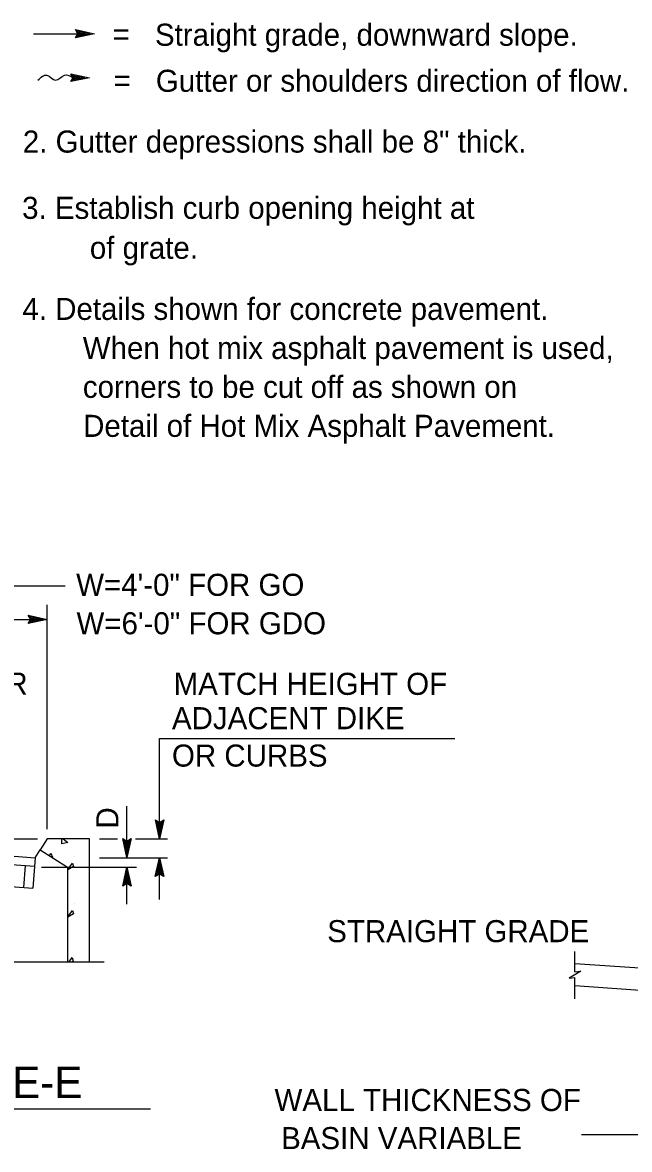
# Model space of a CAD drawing. Extents: x -894 to 866, y -476 to 714.
# Drawn here: x 442.8 to 635.5, y -17.1 to 340.5 of the extents above; entities that cross this region are included whole.
import ezdxf

# ---------------------------------------------------------------- set-up
doc = ezdxf.new("R2010")
doc.units = 0
for name, color, linetype in [('56 Stage 3 Anno', 7, 'Continuous'), ('57 Undefined', 7, 'Continuous'), ('59 Sndwall Anno', 7, 'Continuous'), ('60 Nongeo Data', 7, 'Continuous')]:
    doc.layers.add(name, color=color, linetype=linetype)

msp = doc.modelspace()

# ---------------------------------------------------------------- linework, layer by layer
at = {"layer": '56 Stage 3 Anno'}
for p, q in [((417.312, 161.8038), (456.2663, 161.8038)), ((450.5619, 84.5493), (450.5619, 155.7369)), ((372.0621, 151.1338), (450.5619, 151.1338)), ((445.3619, 151.1338), (444.5619, 152.4735)), ((444.5619, 152.4735), (444.5619, 152.4735)), ((444.5619, 152.4735), (450.5619, 151.1338)), ((450.5619, 151.1338), (444.5619, 149.8035)), ((444.5619, 149.8035), (445.3619, 151.1338)), ((444.7785, 152.118), (449.182, 151.1342)), ((449.171, 151.1302), (444.797, 150.1629)), ((447.7993, 151.1357), (444.9742, 150.5098)), ((445.0123, 151.7582), (447.7993, 151.1357)), ((445.1883, 151.4117), (446.4178, 151.1369)), ((446.4178, 151.1369), (445.2092, 150.8692)), ((450.5619, 151.1338), (450.5619, 151.1338)), ((444.5619, 149.8039), (444.5619, 149.8039)), ((486.2611, 81.4949), (486.2611, 113.3504)), ((486.2611, 113.3504), (580.0007, 113.3504)), ((475.8993, 75.4989), (475.8993, 91.8941)), ((486.2611, 81.4949), (484.9308, 87.4949)), ((484.9308, 87.4949), (484.9308, 87.4949)), ((484.9308, 87.4949), (486.2611, 86.6949)), ((486.2611, 81.4949), (484.9308, 87.4949)), ((484.9308, 87.4949), (484.9308, 87.4949)), ((484.9308, 87.4949), (486.2611, 86.6949)), ((486.2575, 82.8859), (485.2902, 87.2599)), ((486.2575, 82.8859), (485.2902, 87.2599)), ((486.263, 84.2575), (485.6367, 87.0827)), ((486.263, 84.2575), (485.6367, 87.0827)), ((486.2642, 85.639), (485.9961, 86.8477)), ((486.2642, 85.639), (485.9961, 86.8477)), ((486.2611, 86.6949), (487.6008, 87.4949)), ((487.6008, 87.4949), (486.2611, 81.4949)), ((486.2611, 86.6949), (487.6008, 87.4949)), ((487.6008, 87.4949), (486.2611, 81.4949)), ((487.2449, 87.2784), (486.2615, 82.8749)), ((487.2449, 87.2784), (486.2615, 82.8749)), ((486.8855, 87.0445), (486.263, 84.2575)), ((486.8855, 87.0445), (486.263, 84.2575)), ((486.5386, 86.8681), (486.2642, 85.639)), ((486.5386, 86.8681), (486.2642, 85.639)), ((487.6008, 87.4949), (487.6008, 87.4949)), ((487.6008, 87.4949), (487.6008, 87.4949)), ((432.7076, 81.4949), (447.5419, 81.4949)), ((467.1788, 81.4949), (472.9249, 81.4949)), ((475.9158, 75.5497), (474.5855, 81.5497)), ((474.5855, 81.5497), (475.9158, 80.7497)), ((474.5859, 81.5497), (474.5859, 81.5497)), ((475.9123, 76.9406), (474.945, 81.315)), ((475.9178, 78.3127), (475.2918, 81.1375)), ((475.919, 79.6938), (475.6509, 80.9028)), ((475.9158, 80.7497), (477.2556, 81.5497)), ((477.2556, 81.5497), (475.9158, 75.5497)), ((476.8997, 81.3331), (475.9162, 76.9296)), ((476.5402, 81.0993), (475.9178, 78.3127)), ((476.1934, 80.9233), (475.919, 79.6938)), ((477.2556, 81.5497), (477.2556, 81.5497)), ((478.6371, 81.4949), (488.7469, 81.4949)), ((486.2611, 81.4949), (486.2611, 81.4949)), ((486.2611, 81.4949), (486.2611, 81.4949)), ((467.1788, 75.5158), (488.7469, 75.5158)), ((475.9158, 75.5497), (475.9158, 75.5497)), ((484.9209, 69.5158), (486.2611, 75.5158)), ((486.2611, 62.2206), (486.2611, 75.5158)), ((486.2611, 75.5158), (486.2611, 75.5158)), ((486.2611, 75.5158), (487.591, 69.5158)), ((448.834, 72.519), (478.9028, 72.519)), ((474.5867, 66.5194), (475.9268, 72.5194)), ((475.8993, 60.7969), (475.8993, 72.5359)), ((475.9268, 72.5194), (475.9268, 72.5194)), ((475.9268, 72.5194), (477.2568, 66.519)), ((485.2768, 69.7324), (486.2603, 74.1359)), ((485.6363, 69.9662), (486.2587, 72.7532)), ((486.2587, 72.7532), (486.8851, 69.928)), ((486.2646, 74.1249), (487.2315, 69.7509)), ((474.9426, 66.7355), (475.9261, 71.1394)), ((475.302, 66.9694), (475.9245, 69.7564)), ((475.6489, 67.1457), (475.9233, 68.3749)), ((475.9233, 68.3749), (476.1914, 67.1662)), ((475.9245, 69.7564), (476.5509, 66.9312)), ((475.93, 71.128), (476.8973, 66.754)), ((486.2611, 70.3158), (484.9209, 69.5158)), ((484.9209, 69.5158), (484.9209, 69.5158)), ((485.9831, 70.1422), (486.2579, 71.3717)), ((486.2579, 71.3717), (486.5256, 70.1631)), ((487.591, 69.5158), (486.2611, 70.3158)), ((487.591, 69.5158), (487.591, 69.5158)), ((475.9268, 67.3194), (474.5867, 66.5194)), ((474.5867, 66.5194), (474.5867, 66.5194)), ((477.2568, 66.5194), (475.9268, 67.3194)), ((477.2568, 66.5194), (477.2568, 66.5194)), ((675.1646, -12.4112), (620.2694, -12.4112))]:
    msp.add_line(p, q, dxfattribs=at)
at = {"layer": '57 Undefined'}
for p, q in [((446.2478, 336.8916), (462.6792, 336.8916)), ((465.5662, 336.9605), (459.5659, 335.6301)), ((460.3663, 336.9605), (459.5663, 338.3002)), ((459.5663, 338.3002), (459.5663, 338.3002)), ((459.5663, 338.3002), (465.5662, 336.9605)), ((459.5663, 335.6301), (460.3663, 336.9605)), ((459.7828, 337.9443), (464.1863, 336.9609)), ((464.1749, 336.9569), (459.8009, 335.9896)), ((462.8033, 336.9624), (459.9781, 336.3361)), ((460.0163, 337.5849), (462.8033, 336.9624)), ((460.1926, 337.238), (461.4218, 336.9636)), ((461.4218, 336.9636), (460.2131, 336.6955)), ((465.5662, 336.9605), (465.5662, 336.9605)), ((459.5663, 335.6301), (459.5663, 335.6301)), ((458.0674, 324.2097), (464.0674, 323.0097)), ((458.8674, 323.0097), (458.0674, 324.2097)), ((464.0674, 323.0097), (458.0674, 321.8097)), ((458.0674, 321.8097), (458.8674, 323.0097)), ((458.3029, 323.8566), (462.5379, 323.0097)), ((462.5379, 323.0097), (458.3167, 322.1652)), ((458.5383, 323.5038), (461.0084, 323.0097)), ((461.0084, 323.0097), (458.5462, 322.5172)), ((458.7733, 323.1506), (459.4789, 323.0097)), ((459.4789, 323.0097), (458.795, 322.8727)), ((458.8674, 323.0097), (458.8674, 323.0097)), ((464.0674, 323.0097), (464.0674, 323.0097)), ((458.0674, 321.8097), (458.0674, 321.8097)), ((375.253, -4.1337), (483.4453, -4.1337))]:
    msp.add_line(p, q, dxfattribs=at)
msp.add_spline([(447.6675, 322.2097), (450.4675, 323.8097), (453.2675, 322.2097), (456.0674, 323.8097), (458.8674, 323.0097)], degree=3, dxfattribs=at)
at = {"layer": '59 Sndwall Anno'}
for points in [[(455.2159, 79.8697), (455.2285, 81.4949)], [(457.0907, 80.3812), (455.2159, 79.8697)], [(455.6529, 81.4949), (457.0907, 80.3812)], [(451.297, 76.2442), (451.7009, 76.9323)], [(451.7009, 76.9323), (452.2233, 75.6552)], [(457.1556, 71.7138), (458.5737, 73.7953)], [(458.9698, 72.7075), (457.1556, 71.6564)], [(458.5737, 73.7953), (458.9698, 72.7075)], [(457.1556, 56.7139), (458.5737, 58.7954)], [(458.9698, 57.7076), (457.1556, 56.6564)], [(458.5737, 58.7954), (458.9698, 57.7076)], [(457.5938, 42.495), (458.48, 43.7954)], [(458.48, 43.7954), (458.8761, 42.7076)], [(458.8761, 42.7076), (458.5092, 42.495)]]:
    msp.add_lwpolyline(points, dxfattribs=at)
at = {"layer": '60 Nongeo Data'}
for p, q in [((372.0621, 80.9363), (446.7714, 75.5158)), ((450.5619, 81.4949), (448.369, 78.0465)), ((464.0619, 81.4949), (450.5619, 81.4949)), ((464.0619, 42.495), (464.0619, 81.4949)), ((394.6991, 76.5938), (446.6163, 72.8268)), ((446.7568, 75.5107), (446.0556, 65.8493)), ((446.7568, 75.5107), (448.3651, 78.0394)), ((448.369, 78.0465), (457.0619, 72.519)), ((443.5702, 73.0477), (443.0639, 66.0662)), ((457.0619, 72.519), (457.0619, 42.495)), ((396.0711, 69.4757), (446.0556, 65.8493)), ((618.18, 41.0969), (618.18, 45.7847)), ((439.2757, 42.495), (468.7107, 42.495)), ((457.0619, 42.495), (459.1312, 42.495)), ((462.1521, 42.495), (464.0619, 42.495)), ((618.18, 41.9686), (720.1645, 34.8371)), ((618.18, 39.2784), (618.18, 41.7698)), ((618.18, 34.9749), (618.18, 37.4666)), ((618.18, 34.9517), (640.3453, 33.4017)), ((618.18, 30.7348), (618.18, 34.9517))]:
    msp.add_line(p, q, dxfattribs=at)
msp.add_lwpolyline([(618.18, 39.2784), (619.9918, 39.5048), (616.3682, 37.2399), (618.18, 37.4666)], dxfattribs=at)

# ---------------------------------------------------------------- texts
at = {"layer": '57 Undefined'}
for s, height, p in [('Straight grade, downward slope.', 7, (484.8103, 333.1302)), ('=', 7, (471.3359, 333.3735)), ('Gutter or shoulders direction of flow.', 7, (485.0871, 318.5188)), ('=', 7, (471.6584, 318.6463)), ('2. Gutter depressions shall be 8" thick.', 7, (442.8478, 299.2381)), ('3. Establish curb opening height at', 7, (442.6289, 278.2074)), ('of grate.', 7, (464.1328, 265.5264)), ('4. Details shown for concrete pavement.', 7, (442.7222, 246.1465)), ('When hot mix asphalt pavement is used,', 7, (461.8859, 233.7441)), ('corners to be cut off as shown on', 7, (461.9111, 221.4091)), ('Detail of Hot Mix Asphalt Pavement.', 7, (461.9989, 209.0332)), ('W=4\'-0" FOR GO', 7, (459.7894, 158.594)), ('W=6\'-0" FOR GDO', 7, (459.9, 146.3995)), ('GUTTER ', 7, (405.9033, 127.2661)), ('MATCH HEIGHT OF', 7, (490.7397, 127.1712)), ('ADJACENT DIKE', 7, (490.2082, 116.2744)), ('OR CURBS', 7, (490.204, 104.4144)), ('STRAIGHT GRADE', 7, (539.5053, 48.6991)), ('SECTION E-E', 10, (376.321, -0.758)), ('WALL THICKNESS OF', 7, (522.7814, -4.8742)), ('BASIN VARIABLE', 7, (524.87, -16.9714))]:
    msp.add_text(s, height=height, dxfattribs=at).set_placement(p)
msp.add_text('D', height=7, rotation=90, dxfattribs=at).set_placement((473.1786, 84.7413))
at = {"layer": '59 Sndwall Anno'}
for p in [(451.3205, 80.3065), (457.2807, 78.9836), (455.4536, 76.3348), (459.2925, 75.8502), (460.1232, 71.5687), (460.9465, 67.6041), (459.2925, 60.8502), (460.1232, 56.5687), (460.9465, 52.6041), (459.2925, 45.8502)]:
    msp.add_text('.', height=0.4, dxfattribs=at).set_placement(p)

doc.saveas('drawing.dxf')
